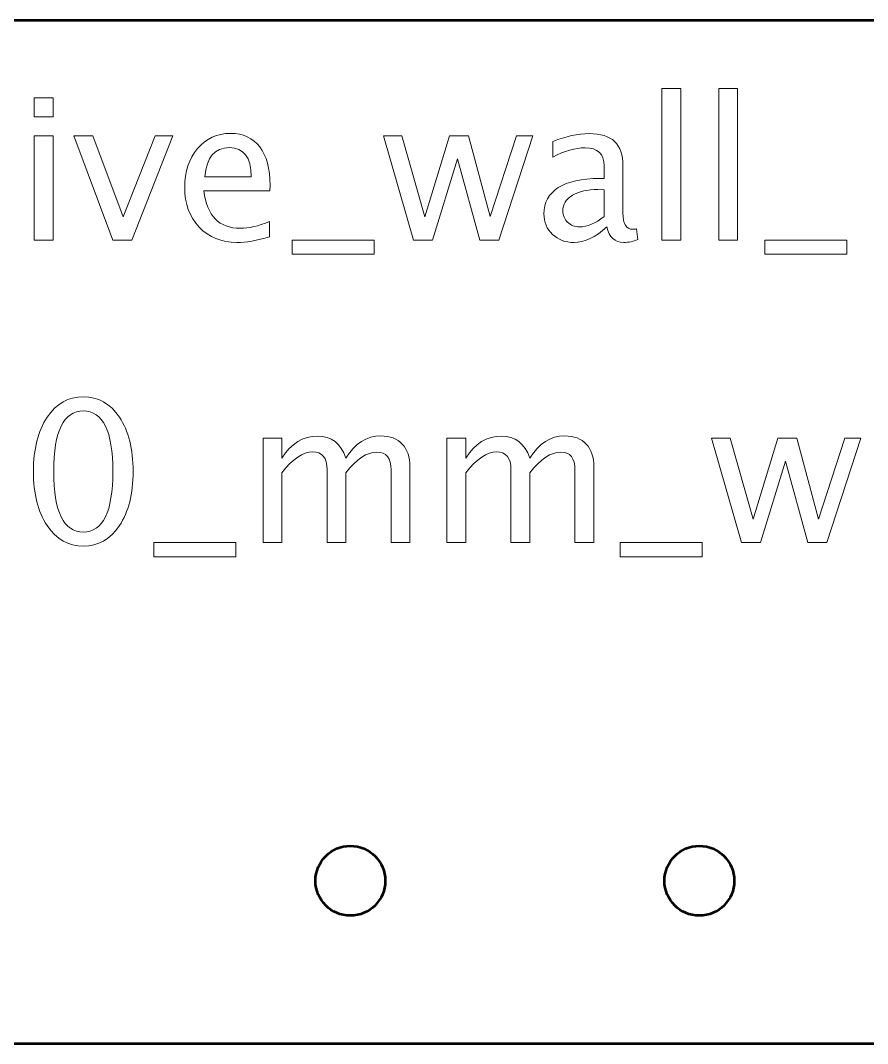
# Model space of a CAD drawing. Header units: centimetres. Extents: x -144 to 123, y -121 to 149.
# Drawn here: x -107.918 to -104.277, y -68.2 to -63.8 of the extents above; entities that cross this region are included whole.
import ezdxf

# ---------------------------------------------------------------- set-up
doc = ezdxf.new("R2010")
doc.units = ezdxf.units.CM
doc.header["$MEASUREMENT"] = 0
doc.layers.add('Layer 1', color=7, linetype='Continuous')

msp = doc.modelspace()

# ---------------------------------------------------------------- linework, layer by layer
at = {"layer": 'Layer 1', "lineweight": 53}
for centre in [(-106.5, -67.5), (-105, -67.5)]:
    msp.add_ellipse(centre, major_axis=(0, 0.15), ratio=1, dxfattribs=at)
msp.add_open_spline([(-131.95, -67.7), (-131.95, -67.7), (-131.95, -64.3), (-131.95, -64.3), (-131.95, -64.3), (-131.95, -64.02386), (-131.72614, -63.8), (-131.45, -63.8), (-131.45, -63.8), (-131.45, -63.8), (-78.55, -63.8), (-78.55, -63.8), (-78.55, -63.8), (-78.27386, -63.8), (-78.05, -64.02386), (-78.05, -64.3), (-78.05, -64.3), (-78.05, -64.3), (-78.05, -67.7), (-78.05, -67.7), (-78.05, -67.7), (-78.05, -67.97614), (-78.27386, -68.2), (-78.55, -68.2), (-78.55, -68.2), (-78.55, -68.2), (-131.45, -68.2), (-131.45, -68.2), (-131.45, -68.2), (-131.72614, -68.2), (-131.95, -67.97614), (-131.95, -67.7)], degree=3, knots=[0, 0, 0, 0, 0.1111111, 0.1111111, 0.1111111, 0.1111111, 0.2222222, 0.2222222, 0.2222222, 0.2222222, 0.3333333, 0.3333333, 0.3333333, 0.3333333, 0.4444444, 0.4444444, 0.4444444, 0.4444444, 0.5555556, 0.5555556, 0.5555556, 0.5555556, 0.6666667, 0.6666667, 0.6666667, 0.6666667, 0.7777778, 0.7777778, 0.7777778, 0.7777778, 1, 1, 1, 1], dxfattribs=at)
at = {"layer": 'Layer 1', "color": 5, "lineweight": 9}
for points, knots in [([(-105.16158, -64.74469), (-105.16158, -64.74469), (-105.16158, -64.09191), (-105.16158, -64.09191), (-105.16158, -64.09191), (-105.16158, -64.09191), (-105.0803, -64.09191), (-105.0803, -64.09191), (-105.0803, -64.09191), (-105.0803, -64.09191), (-105.0803, -64.74469), (-105.0803, -64.74469), (-105.0803, -64.74469), (-105.0803, -64.74469), (-105.16158, -64.74469), (-105.16158, -64.74469)], [0, 0, 0, 0, 0.2, 0.2, 0.2, 0.2, 0.4, 0.4, 0.4, 0.4, 0.6, 0.6, 0.6, 0.6, 1, 1, 1, 1]), ([(-104.91689, -64.74469), (-104.91689, -64.74469), (-104.91689, -64.09191), (-104.91689, -64.09191), (-104.91689, -64.09191), (-104.91689, -64.09191), (-104.83561, -64.09191), (-104.83561, -64.09191), (-104.83561, -64.09191), (-104.83561, -64.09191), (-104.83561, -64.74469), (-104.83561, -64.74469), (-104.83561, -64.74469), (-104.83561, -64.74469), (-104.91689, -64.74469), (-104.91689, -64.74469)], [0, 0, 0, 0, 0.2, 0.2, 0.2, 0.2, 0.4, 0.4, 0.4, 0.4, 0.6, 0.6, 0.6, 0.6, 1, 1, 1, 1]), ([(-107.85936, -64.21383), (-107.85936, -64.21383), (-107.85936, -64.13255), (-107.85936, -64.13255), (-107.85936, -64.13255), (-107.85936, -64.13255), (-107.77808, -64.13255), (-107.77808, -64.13255), (-107.77808, -64.13255), (-107.77808, -64.13255), (-107.77808, -64.21383), (-107.77808, -64.21383), (-107.77808, -64.21383), (-107.77808, -64.21383), (-107.85936, -64.21383), (-107.85936, -64.21383)], [0, 0, 0, 0, 0.2, 0.2, 0.2, 0.2, 0.4, 0.4, 0.4, 0.4, 0.6, 0.6, 0.6, 0.6, 1, 1, 1, 1]), ([(-107.85936, -64.74469), (-107.85936, -64.74469), (-107.85936, -64.29595), (-107.85936, -64.29595), (-107.85936, -64.29595), (-107.85936, -64.29595), (-107.77808, -64.29595), (-107.77808, -64.29595), (-107.77808, -64.29595), (-107.77808, -64.29595), (-107.77808, -64.74469), (-107.77808, -64.74469), (-107.77808, -64.74469), (-107.77808, -64.74469), (-107.85936, -64.74469), (-107.85936, -64.74469)], [0, 0, 0, 0, 0.2, 0.2, 0.2, 0.2, 0.4, 0.4, 0.4, 0.4, 0.6, 0.6, 0.6, 0.6, 1, 1, 1, 1]), ([(-107.52125, -64.74469), (-107.52125, -64.74469), (-107.68833, -64.29595), (-107.68833, -64.29595), (-107.68833, -64.29595), (-107.68833, -64.29595), (-107.60705, -64.29595), (-107.60705, -64.29595), (-107.60705, -64.29595), (-107.60705, -64.29595), (-107.4768, -64.64464), (-107.4768, -64.64464), (-107.4768, -64.64464), (-107.4768, -64.64464), (-107.33894, -64.29595), (-107.33894, -64.29595), (-107.33894, -64.29595), (-107.33894, -64.29595), (-107.26245, -64.29595), (-107.26245, -64.29595), (-107.26245, -64.29595), (-107.26245, -64.29595), (-107.43983, -64.74469), (-107.43983, -64.74469), (-107.43983, -64.74469), (-107.43983, -64.74469), (-107.52125, -64.74469), (-107.52125, -64.74469)], [0, 0, 0, 0, 0.125, 0.125, 0.125, 0.125, 0.25, 0.25, 0.25, 0.25, 0.375, 0.375, 0.375, 0.375, 0.5, 0.5, 0.5, 0.5, 0.625, 0.625, 0.625, 0.625, 0.75, 0.75, 0.75, 0.75, 1, 1, 1, 1]), ([(-106.84717, -64.7303), (-106.90178, -64.74667), (-106.94848, -64.75485), (-106.98743, -64.75485), (-106.98743, -64.75485), (-107.05389, -64.75485), (-107.10794, -64.73284), (-107.14957, -64.68895), (-107.14957, -64.68895), (-107.1912, -64.64507), (-107.21208, -64.5882), (-107.21208, -64.51821), (-107.21208, -64.51821), (-107.21208, -64.45033), (-107.19374, -64.39459), (-107.15691, -64.35099), (-107.15691, -64.35099), (-107.12008, -64.30753), (-107.07294, -64.28579), (-107.01551, -64.28579), (-107.01551, -64.28579), (-106.96118, -64.28579), (-106.91913, -64.30513), (-106.8895, -64.34379), (-106.8895, -64.34379), (-106.85987, -64.38246), (-106.84505, -64.43721), (-106.84505, -64.50819), (-106.84505, -64.50819), (-106.84505, -64.50819), (-106.84547, -64.53302), (-106.84547, -64.53302), (-106.84547, -64.53302), (-106.84547, -64.53302), (-107.12911, -64.53302), (-107.12911, -64.53302), (-107.12911, -64.53302), (-107.11725, -64.64027), (-107.0649, -64.69389), (-106.97219, -64.69389), (-106.97219, -64.69389), (-106.93818, -64.69389), (-106.89655, -64.68429), (-106.84717, -64.6651), (-106.84717, -64.6651), (-106.84717, -64.6651), (-106.84717, -64.7303), (-106.84717, -64.7303)], [0, 0, 0, 0, 0.0769231, 0.0769231, 0.0769231, 0.0769231, 0.1538462, 0.1538462, 0.1538462, 0.1538462, 0.2307692, 0.2307692, 0.2307692, 0.2307692, 0.3076923, 0.3076923, 0.3076923, 0.3076923, 0.3846154, 0.3846154, 0.3846154, 0.3846154, 0.4615385, 0.4615385, 0.4615385, 0.4615385, 0.5384615, 0.5384615, 0.5384615, 0.5384615, 0.6153846, 0.6153846, 0.6153846, 0.6153846, 0.6923077, 0.6923077, 0.6923077, 0.6923077, 0.7692308, 0.7692308, 0.7692308, 0.7692308, 0.8461538, 0.8461538, 0.8461538, 0.8461538, 1, 1, 1, 1]), ([(-106.22895, -64.74469), (-106.22895, -64.74469), (-106.35764, -64.29595), (-106.35764, -64.29595), (-106.35764, -64.29595), (-106.35764, -64.29595), (-106.27834, -64.29595), (-106.27834, -64.29595), (-106.27834, -64.29595), (-106.27834, -64.29595), (-106.1797, -64.64436), (-106.1797, -64.64436), (-106.1797, -64.64436), (-106.1797, -64.64436), (-106.0733, -64.29595), (-106.0733, -64.29595), (-106.0733, -64.29595), (-106.0733, -64.29595), (-105.99202, -64.29595), (-105.99202, -64.29595), (-105.99202, -64.29595), (-105.99202, -64.29595), (-105.89846, -64.6438), (-105.89846, -64.6438), (-105.89846, -64.6438), (-105.89846, -64.6438), (-105.78529, -64.29595), (-105.78529, -64.29595), (-105.78529, -64.29595), (-105.78529, -64.29595), (-105.71586, -64.29595), (-105.71586, -64.29595), (-105.71586, -64.29595), (-105.71586, -64.29595), (-105.86234, -64.74469), (-105.86234, -64.74469), (-105.86234, -64.74469), (-105.86234, -64.74469), (-105.94362, -64.74469), (-105.94362, -64.74469), (-105.94362, -64.74469), (-105.94362, -64.74469), (-106.03986, -64.39473), (-106.03986, -64.39473), (-106.03986, -64.39473), (-106.03986, -64.39473), (-106.14767, -64.74469), (-106.14767, -64.74469), (-106.14767, -64.74469), (-106.14767, -64.74469), (-106.22895, -64.74469), (-106.22895, -64.74469)], [0, 0, 0, 0, 0.0714286, 0.0714286, 0.0714286, 0.0714286, 0.1428571, 0.1428571, 0.1428571, 0.1428571, 0.2142857, 0.2142857, 0.2142857, 0.2142857, 0.2857143, 0.2857143, 0.2857143, 0.2857143, 0.3571429, 0.3571429, 0.3571429, 0.3571429, 0.4285714, 0.4285714, 0.4285714, 0.4285714, 0.5, 0.5, 0.5, 0.5, 0.5714286, 0.5714286, 0.5714286, 0.5714286, 0.6428571, 0.6428571, 0.6428571, 0.6428571, 0.7142857, 0.7142857, 0.7142857, 0.7142857, 0.7857143, 0.7857143, 0.7857143, 0.7857143, 0.8571429, 0.8571429, 0.8571429, 0.8571429, 1, 1, 1, 1]), ([(-105.3978, -64.68754), (-105.44662, -64.73241), (-105.49361, -64.75485), (-105.53877, -64.75485), (-105.53877, -64.75485), (-105.57588, -64.75485), (-105.60678, -64.74328), (-105.6312, -64.72), (-105.6312, -64.72), (-105.65575, -64.69671), (-105.66803, -64.66736), (-105.66803, -64.63194), (-105.66803, -64.63194), (-105.66803, -64.58298), (-105.64742, -64.5453), (-105.60622, -64.51905), (-105.60622, -64.51905), (-105.56501, -64.49281), (-105.50589, -64.47968), (-105.42884, -64.47968), (-105.42884, -64.47968), (-105.42884, -64.47968), (-105.40979, -64.47968), (-105.40979, -64.47968), (-105.40979, -64.47968), (-105.40979, -64.47968), (-105.40979, -64.42564), (-105.40979, -64.42564), (-105.40979, -64.42564), (-105.40979, -64.37357), (-105.43689, -64.3476), (-105.49121, -64.3476), (-105.49121, -64.3476), (-105.53326, -64.3476), (-105.57927, -64.36087), (-105.62908, -64.3874), (-105.62908, -64.3874), (-105.62908, -64.3874), (-105.62908, -64.32051), (-105.62908, -64.32051), (-105.62908, -64.32051), (-105.57433, -64.29793), (-105.52268, -64.28664), (-105.47428, -64.28664), (-105.47428, -64.28664), (-105.42447, -64.28664), (-105.38764, -64.29793), (-105.36407, -64.32065), (-105.36407, -64.32065), (-105.34037, -64.34337), (-105.32851, -64.37836), (-105.32851, -64.42564), (-105.32851, -64.42564), (-105.32851, -64.42564), (-105.32851, -64.62841), (-105.32851, -64.62841), (-105.32851, -64.62841), (-105.32851, -64.67484), (-105.31426, -64.69812), (-105.28561, -64.69812), (-105.28561, -64.69812), (-105.28209, -64.69812), (-105.27686, -64.69756), (-105.26995, -64.69643), (-105.26995, -64.69643), (-105.26995, -64.69643), (-105.26416, -64.74159), (-105.26416, -64.74159), (-105.26416, -64.74159), (-105.28265, -64.75048), (-105.30297, -64.75485), (-105.32527, -64.75485), (-105.32527, -64.75485), (-105.36323, -64.75485), (-105.38736, -64.73241), (-105.3978, -64.68754)], [0, 0, 0, 0, 0.05, 0.05, 0.05, 0.05, 0.1, 0.1, 0.1, 0.1, 0.15, 0.15, 0.15, 0.15, 0.2, 0.2, 0.2, 0.2, 0.25, 0.25, 0.25, 0.25, 0.3, 0.3, 0.3, 0.3, 0.35, 0.35, 0.35, 0.35, 0.4, 0.4, 0.4, 0.4, 0.45, 0.45, 0.45, 0.45, 0.5, 0.5, 0.5, 0.5, 0.55, 0.55, 0.55, 0.55, 0.6, 0.6, 0.6, 0.6, 0.65, 0.65, 0.65, 0.65, 0.7, 0.7, 0.7, 0.7, 0.75, 0.75, 0.75, 0.75, 0.8, 0.8, 0.8, 0.8, 0.85, 0.85, 0.85, 0.85, 0.9, 0.9, 0.9, 0.9, 1, 1, 1, 1]), ([(-107.12487, -64.47206), (-107.12487, -64.47206), (-106.92675, -64.47206), (-106.92675, -64.47206), (-106.92675, -64.47206), (-106.92675, -64.38852), (-106.95794, -64.34676), (-107.02017, -64.34676), (-107.02017, -64.34676), (-107.08282, -64.34676), (-107.11768, -64.38852), (-107.12487, -64.47206)], [0, 0, 0, 0, 0.25, 0.25, 0.25, 0.25, 0.5, 0.5, 0.5, 0.5, 1, 1, 1, 1]), ([(-105.40979, -64.64323), (-105.40979, -64.64323), (-105.40979, -64.52794), (-105.40979, -64.52794), (-105.40979, -64.52794), (-105.40979, -64.52794), (-105.4359, -64.5271), (-105.4359, -64.5271), (-105.4359, -64.5271), (-105.48105, -64.5271), (-105.51746, -64.53542), (-105.54526, -64.55207), (-105.54526, -64.55207), (-105.57292, -64.56886), (-105.58675, -64.59102), (-105.58675, -64.61868), (-105.58675, -64.61868), (-105.58675, -64.63801), (-105.57983, -64.65438), (-105.56614, -64.66778), (-105.56614, -64.66778), (-105.55231, -64.68119), (-105.53552, -64.68796), (-105.51563, -64.68796), (-105.51563, -64.68796), (-105.48176, -64.68796), (-105.44648, -64.67301), (-105.40979, -64.64323)], [0, 0, 0, 0, 0.125, 0.125, 0.125, 0.125, 0.25, 0.25, 0.25, 0.25, 0.375, 0.375, 0.375, 0.375, 0.5, 0.5, 0.5, 0.5, 0.625, 0.625, 0.625, 0.625, 0.75, 0.75, 0.75, 0.75, 1, 1, 1, 1]), ([(-106.7505, -64.80565), (-106.7505, -64.80565), (-106.7505, -64.74469), (-106.7505, -64.74469), (-106.7505, -64.74469), (-106.7505, -64.74469), (-106.39829, -64.74469), (-106.39829, -64.74469), (-106.39829, -64.74469), (-106.39829, -64.74469), (-106.39829, -64.80565), (-106.39829, -64.80565), (-106.39829, -64.80565), (-106.39829, -64.80565), (-106.7505, -64.80565), (-106.7505, -64.80565)], [0, 0, 0, 0, 0.2, 0.2, 0.2, 0.2, 0.4, 0.4, 0.4, 0.4, 0.6, 0.6, 0.6, 0.6, 1, 1, 1, 1]), ([(-104.71792, -64.80565), (-104.71792, -64.80565), (-104.71792, -64.74469), (-104.71792, -64.74469), (-104.71792, -64.74469), (-104.71792, -64.74469), (-104.36571, -64.74469), (-104.36571, -64.74469), (-104.36571, -64.74469), (-104.36571, -64.74469), (-104.36571, -64.80565), (-104.36571, -64.80565), (-104.36571, -64.80565), (-104.36571, -64.80565), (-104.71792, -64.80565), (-104.71792, -64.80565)], [0, 0, 0, 0, 0.2, 0.2, 0.2, 0.2, 0.4, 0.4, 0.4, 0.4, 0.6, 0.6, 0.6, 0.6, 1, 1, 1, 1]), ([(-107.6479, -66.06097), (-107.71211, -66.06097), (-107.7639, -66.03148), (-107.80313, -65.97263), (-107.80313, -65.97263), (-107.8425, -65.91379), (-107.86211, -65.83618), (-107.86211, -65.73966), (-107.86211, -65.73966), (-107.86211, -65.64314), (-107.8425, -65.56553), (-107.80313, -65.50668), (-107.80313, -65.50668), (-107.7639, -65.44784), (-107.71211, -65.41835), (-107.6479, -65.41835), (-107.6479, -65.41835), (-107.58341, -65.41835), (-107.53163, -65.4477), (-107.4924, -65.5064), (-107.4924, -65.5064), (-107.45331, -65.5651), (-107.43369, -65.64286), (-107.43369, -65.73966), (-107.43369, -65.73966), (-107.43369, -65.83618), (-107.45331, -65.91379), (-107.4924, -65.97263), (-107.4924, -65.97263), (-107.53163, -66.03148), (-107.58341, -66.06097), (-107.6479, -66.06097)], [0, 0, 0, 0, 0.1111111, 0.1111111, 0.1111111, 0.1111111, 0.2222222, 0.2222222, 0.2222222, 0.2222222, 0.3333333, 0.3333333, 0.3333333, 0.3333333, 0.4444444, 0.4444444, 0.4444444, 0.4444444, 0.5555556, 0.5555556, 0.5555556, 0.5555556, 0.6666667, 0.6666667, 0.6666667, 0.6666667, 0.7777778, 0.7777778, 0.7777778, 0.7777778, 1, 1, 1, 1]), ([(-107.64804, -66.00001), (-107.56324, -66.00001), (-107.5209, -65.91323), (-107.5209, -65.73966), (-107.5209, -65.73966), (-107.5209, -65.56609), (-107.56324, -65.47931), (-107.64804, -65.47931), (-107.64804, -65.47931), (-107.73257, -65.47931), (-107.7749, -65.56609), (-107.7749, -65.73966), (-107.7749, -65.73966), (-107.7749, -65.91323), (-107.73257, -66.00001), (-107.64804, -66.00001)], [0, 0, 0, 0, 0.2, 0.2, 0.2, 0.2, 0.4, 0.4, 0.4, 0.4, 0.6, 0.6, 0.6, 0.6, 1, 1, 1, 1]), ([(-106.87545, -66.04573), (-106.87545, -66.04573), (-106.87545, -65.59699), (-106.87545, -65.59699), (-106.87545, -65.59699), (-106.87545, -65.59699), (-106.79417, -65.59699), (-106.79417, -65.59699), (-106.79417, -65.59699), (-106.79417, -65.59699), (-106.79417, -65.6818), (-106.79417, -65.6818), (-106.79417, -65.6818), (-106.75452, -65.61901), (-106.70372, -65.58768), (-106.64149, -65.58768), (-106.64149, -65.58768), (-106.58151, -65.58768), (-106.54073, -65.61901), (-106.519, -65.6818), (-106.519, -65.6818), (-106.48048, -65.61844), (-106.43024, -65.58683), (-106.36858, -65.58683), (-106.36858, -65.58683), (-106.32921, -65.58683), (-106.29859, -65.59841), (-106.27671, -65.62169), (-106.27671, -65.62169), (-106.25484, -65.64497), (-106.24383, -65.67757), (-106.24383, -65.71948), (-106.24383, -65.71948), (-106.24383, -65.71948), (-106.24383, -66.04573), (-106.24383, -66.04573), (-106.24383, -66.04573), (-106.24383, -66.04573), (-106.32511, -66.04573), (-106.32511, -66.04573), (-106.32511, -66.04573), (-106.32511, -66.04573), (-106.32511, -65.73289), (-106.32511, -65.73289), (-106.32511, -65.73289), (-106.32511, -65.6818), (-106.34543, -65.65626), (-106.38607, -65.65626), (-106.38607, -65.65626), (-106.42827, -65.65626), (-106.47258, -65.68604), (-106.519, -65.74573), (-106.519, -65.74573), (-106.519, -65.74573), (-106.519, -66.04573), (-106.519, -66.04573), (-106.519, -66.04573), (-106.519, -66.04573), (-106.60028, -66.04573), (-106.60028, -66.04573), (-106.60028, -66.04573), (-106.60028, -66.04573), (-106.60028, -65.7326), (-106.60028, -65.7326), (-106.60028, -65.7326), (-106.60028, -65.6811), (-106.62088, -65.65542), (-106.66223, -65.65542), (-106.66223, -65.65542), (-106.70329, -65.65542), (-106.74732, -65.68533), (-106.79417, -65.7453), (-106.79417, -65.7453), (-106.79417, -65.7453), (-106.79417, -66.04573), (-106.79417, -66.04573), (-106.79417, -66.04573), (-106.79417, -66.04573), (-106.87545, -66.04573), (-106.87545, -66.04573)], [0, 0, 0, 0, 0.047619, 0.047619, 0.047619, 0.047619, 0.0952381, 0.0952381, 0.0952381, 0.0952381, 0.1428571, 0.1428571, 0.1428571, 0.1428571, 0.1904762, 0.1904762, 0.1904762, 0.1904762, 0.2380952, 0.2380952, 0.2380952, 0.2380952, 0.2857143, 0.2857143, 0.2857143, 0.2857143, 0.3333333, 0.3333333, 0.3333333, 0.3333333, 0.3809524, 0.3809524, 0.3809524, 0.3809524, 0.4285714, 0.4285714, 0.4285714, 0.4285714, 0.4761905, 0.4761905, 0.4761905, 0.4761905, 0.5238095, 0.5238095, 0.5238095, 0.5238095, 0.5714286, 0.5714286, 0.5714286, 0.5714286, 0.6190476, 0.6190476, 0.6190476, 0.6190476, 0.6666667, 0.6666667, 0.6666667, 0.6666667, 0.7142857, 0.7142857, 0.7142857, 0.7142857, 0.7619048, 0.7619048, 0.7619048, 0.7619048, 0.8095238, 0.8095238, 0.8095238, 0.8095238, 0.8571429, 0.8571429, 0.8571429, 0.8571429, 0.9047619, 0.9047619, 0.9047619, 0.9047619, 1, 1, 1, 1]), ([(-106.08494, -66.04573), (-106.08494, -66.04573), (-106.08494, -65.59699), (-106.08494, -65.59699), (-106.08494, -65.59699), (-106.08494, -65.59699), (-106.00366, -65.59699), (-106.00366, -65.59699), (-106.00366, -65.59699), (-106.00366, -65.59699), (-106.00366, -65.6818), (-106.00366, -65.6818), (-106.00366, -65.6818), (-105.96401, -65.61901), (-105.91321, -65.58768), (-105.85098, -65.58768), (-105.85098, -65.58768), (-105.791, -65.58768), (-105.75022, -65.61901), (-105.72849, -65.6818), (-105.72849, -65.6818), (-105.68997, -65.61844), (-105.63973, -65.58683), (-105.57807, -65.58683), (-105.57807, -65.58683), (-105.5387, -65.58683), (-105.50808, -65.59841), (-105.4862, -65.62169), (-105.4862, -65.62169), (-105.46433, -65.64497), (-105.45332, -65.67757), (-105.45332, -65.71948), (-105.45332, -65.71948), (-105.45332, -65.71948), (-105.45332, -66.04573), (-105.45332, -66.04573), (-105.45332, -66.04573), (-105.45332, -66.04573), (-105.5346, -66.04573), (-105.5346, -66.04573), (-105.5346, -66.04573), (-105.5346, -66.04573), (-105.5346, -65.73289), (-105.5346, -65.73289), (-105.5346, -65.73289), (-105.5346, -65.6818), (-105.55492, -65.65626), (-105.59556, -65.65626), (-105.59556, -65.65626), (-105.63776, -65.65626), (-105.68207, -65.68604), (-105.72849, -65.74573), (-105.72849, -65.74573), (-105.72849, -65.74573), (-105.72849, -66.04573), (-105.72849, -66.04573), (-105.72849, -66.04573), (-105.72849, -66.04573), (-105.80977, -66.04573), (-105.80977, -66.04573), (-105.80977, -66.04573), (-105.80977, -66.04573), (-105.80977, -65.7326), (-105.80977, -65.7326), (-105.80977, -65.7326), (-105.80977, -65.6811), (-105.83037, -65.65542), (-105.87172, -65.65542), (-105.87172, -65.65542), (-105.91278, -65.65542), (-105.95681, -65.68533), (-106.00366, -65.7453), (-106.00366, -65.7453), (-106.00366, -65.7453), (-106.00366, -66.04573), (-106.00366, -66.04573), (-106.00366, -66.04573), (-106.00366, -66.04573), (-106.08494, -66.04573), (-106.08494, -66.04573)], [0, 0, 0, 0, 0.047619, 0.047619, 0.047619, 0.047619, 0.0952381, 0.0952381, 0.0952381, 0.0952381, 0.1428571, 0.1428571, 0.1428571, 0.1428571, 0.1904762, 0.1904762, 0.1904762, 0.1904762, 0.2380952, 0.2380952, 0.2380952, 0.2380952, 0.2857143, 0.2857143, 0.2857143, 0.2857143, 0.3333333, 0.3333333, 0.3333333, 0.3333333, 0.3809524, 0.3809524, 0.3809524, 0.3809524, 0.4285714, 0.4285714, 0.4285714, 0.4285714, 0.4761905, 0.4761905, 0.4761905, 0.4761905, 0.5238095, 0.5238095, 0.5238095, 0.5238095, 0.5714286, 0.5714286, 0.5714286, 0.5714286, 0.6190476, 0.6190476, 0.6190476, 0.6190476, 0.6666667, 0.6666667, 0.6666667, 0.6666667, 0.7142857, 0.7142857, 0.7142857, 0.7142857, 0.7619048, 0.7619048, 0.7619048, 0.7619048, 0.8095238, 0.8095238, 0.8095238, 0.8095238, 0.8571429, 0.8571429, 0.8571429, 0.8571429, 0.9047619, 0.9047619, 0.9047619, 0.9047619, 1, 1, 1, 1]), ([(-104.8186, -66.04573), (-104.8186, -66.04573), (-104.94729, -65.59699), (-104.94729, -65.59699), (-104.94729, -65.59699), (-104.94729, -65.59699), (-104.86799, -65.59699), (-104.86799, -65.59699), (-104.86799, -65.59699), (-104.86799, -65.59699), (-104.76935, -65.9454), (-104.76935, -65.9454), (-104.76935, -65.9454), (-104.76935, -65.9454), (-104.66295, -65.59699), (-104.66295, -65.59699), (-104.66295, -65.59699), (-104.66295, -65.59699), (-104.58167, -65.59699), (-104.58167, -65.59699), (-104.58167, -65.59699), (-104.58167, -65.59699), (-104.48811, -65.94484), (-104.48811, -65.94484), (-104.48811, -65.94484), (-104.48811, -65.94484), (-104.37494, -65.59699), (-104.37494, -65.59699), (-104.37494, -65.59699), (-104.37494, -65.59699), (-104.30551, -65.59699), (-104.30551, -65.59699), (-104.30551, -65.59699), (-104.30551, -65.59699), (-104.45199, -66.04573), (-104.45199, -66.04573), (-104.45199, -66.04573), (-104.45199, -66.04573), (-104.53327, -66.04573), (-104.53327, -66.04573), (-104.53327, -66.04573), (-104.53327, -66.04573), (-104.62951, -65.69577), (-104.62951, -65.69577), (-104.62951, -65.69577), (-104.62951, -65.69577), (-104.73732, -66.04573), (-104.73732, -66.04573), (-104.73732, -66.04573), (-104.73732, -66.04573), (-104.8186, -66.04573), (-104.8186, -66.04573)], [0, 0, 0, 0, 0.0714286, 0.0714286, 0.0714286, 0.0714286, 0.1428571, 0.1428571, 0.1428571, 0.1428571, 0.2142857, 0.2142857, 0.2142857, 0.2142857, 0.2857143, 0.2857143, 0.2857143, 0.2857143, 0.3571429, 0.3571429, 0.3571429, 0.3571429, 0.4285714, 0.4285714, 0.4285714, 0.4285714, 0.5, 0.5, 0.5, 0.5, 0.5714286, 0.5714286, 0.5714286, 0.5714286, 0.6428571, 0.6428571, 0.6428571, 0.6428571, 0.7142857, 0.7142857, 0.7142857, 0.7142857, 0.7857143, 0.7857143, 0.7857143, 0.7857143, 0.8571429, 0.8571429, 0.8571429, 0.8571429, 1, 1, 1, 1]), ([(-107.34451, -66.10669), (-107.34451, -66.10669), (-107.34451, -66.04573), (-107.34451, -66.04573), (-107.34451, -66.04573), (-107.34451, -66.04573), (-106.9923, -66.04573), (-106.9923, -66.04573), (-106.9923, -66.04573), (-106.9923, -66.04573), (-106.9923, -66.10669), (-106.9923, -66.10669), (-106.9923, -66.10669), (-106.9923, -66.10669), (-107.34451, -66.10669), (-107.34451, -66.10669)], [0, 0, 0, 0, 0.2, 0.2, 0.2, 0.2, 0.4, 0.4, 0.4, 0.4, 0.6, 0.6, 0.6, 0.6, 1, 1, 1, 1]), ([(-105.34015, -66.10669), (-105.34015, -66.10669), (-105.34015, -66.04573), (-105.34015, -66.04573), (-105.34015, -66.04573), (-105.34015, -66.04573), (-104.98794, -66.04573), (-104.98794, -66.04573), (-104.98794, -66.04573), (-104.98794, -66.04573), (-104.98794, -66.10669), (-104.98794, -66.10669), (-104.98794, -66.10669), (-104.98794, -66.10669), (-105.34015, -66.10669), (-105.34015, -66.10669)], [0, 0, 0, 0, 0.2, 0.2, 0.2, 0.2, 0.4, 0.4, 0.4, 0.4, 0.6, 0.6, 0.6, 0.6, 1, 1, 1, 1])]:
    msp.add_open_spline(points, degree=3, knots=knots, dxfattribs=at)

doc.saveas('drawing.dxf')
